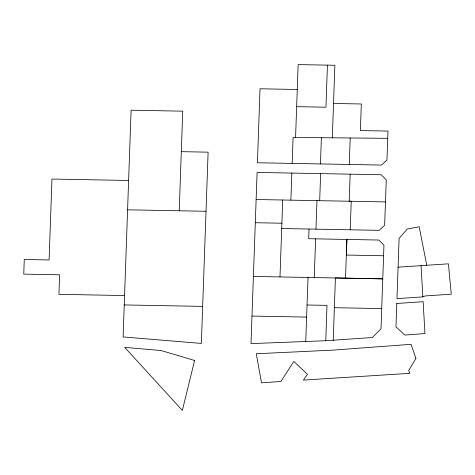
<?xml version="1.0" encoding="UTF-8"?>
<svg xmlns="http://www.w3.org/2000/svg" width="475" height="475" viewBox="0 0 475 475"><rect width="100%" height="100%" fill="white"/><g stroke="black" fill="none" stroke-linecap="round" stroke-linejoin="round"><path stroke-width="0.71" d="M281.705 228.528L379.204 230.339L384.643 225.31L386.264 179.966L381.182 174.741L257.094 172.443L251.002 343.609L325.779 340.729L327.002 305.36L307.04 305.003M325.779 340.729L372.37 337.511L381.015 328.712L383.948 245.243L378.854 240.047L308.679 238.717L309.017 229.045M179.223 210.781L182.727 111.168L131.094 110.2L123.12 336.941L201.358 343.425L208.115 152.16L181.319 151.667M279.989 276.925L282.72 200.005M292.167 163.406L293.093 137.447L387.725 138.332L387.986 131.076L360.394 130.566L361.321 103.989L333.527 103.461M290.89 200.153L291.852 173.084M295.569 137.465L298.146 64.588L334.863 65.271L332.316 137.815M305.746 341.495L308.026 277.447M315.958 229.164L316.985 200.628M314.242 277.56L315.62 238.842M297.261 89.49L260.009 88.783L257.438 162.765L320.459 163.934L321.391 137.708M319.681 200.682L320.643 173.618M327.423 65.146L325.957 107.207L296.649 106.661M333.218 340.433L335.421 277.946L382.761 278.855L253.407 276.438M320.459 163.934L349.25 164.463L350.2 137.982M345.521 278.13L346.887 239.442L346.352 255.051L383.58 255.758M350.17 174.165L349.208 201.228L385.48 201.911M350.212 229.799L351.239 201.269L256.138 199.518M387.725 138.332L386.959 160.033L381.52 165.062L349.25 164.463M426.77 265.27L419.152 226.735L407.194 229.134L399.101 238.438L396.975 298.609L422.857 296.893L425.262 295.925L451.25 294.209L448.436 263.827L398.086 267.176M128.618 180.482L51.953 179.033L49.097 259.95L24.267 259.475L23.75 274.117L59.601 274.788L58.924 294.316L124.563 295.563M127.585 209.819L206.025 211.268M255.312 222.722L281.901 223.208M124.23 304.932L202.665 306.399M251.976 316.065L306.613 317.092M334.37 307.687L381.728 308.59M421.058 265.65L422.857 296.893M396.803 303.466L395.978 326.776L404.878 335.071L424.959 333.569L423.136 301.714L396.803 303.466M194.602 360.478L182.347 410.412L124.688 347.35L161.156 350.544L194.602 360.478M415.934 358.471L408.684 370.464L409.913 373.332L303.406 380.083L307.468 374.306L293.823 361.416L280.879 381.508L261.517 382.808L256.28 353.75L333.135 350.117L411.053 344.316L415.934 358.471"/></g></svg>
